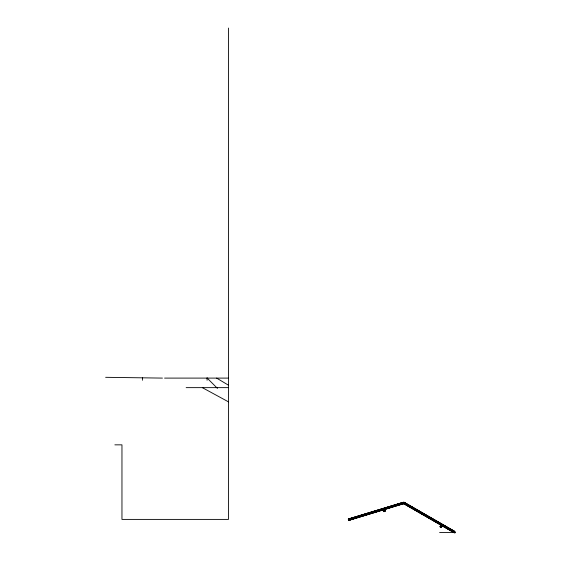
<?xml version="1.0" encoding="UTF-8"?>
<svg xmlns="http://www.w3.org/2000/svg" width="561" height="561" viewBox="0 0 561 561"><rect width="100%" height="100%" fill="white"/><g stroke="black" fill="none" stroke-linecap="round" stroke-linejoin="round"><path stroke-width="0.84" d="M403.969 503.042L403.71 502.733M403.604 502.817L403.913 503.105M348.844 520.124L348.598 519.269M349.328 519.234L349.454 518.827M349.096 519.858L348.963 520.264M349.573 518.974L349.826 519.823M404.046 503.904L404.754 502.677M404.25 504.023L405 502.733L454.221 531.092L453.47 532.382M405.933 503.953L406.192 503.505M440.883 525.124L439.929 526.779L441.163 527.487L442.11 525.832M452.243 531.674L452.503 531.225M453.134 530.657L453.176 531.085M453.288 532.165L453.246 531.737M453.905 531.099L453.519 531.281M453.681 532.501L454.389 531.267M348.325 519.072L403.576 502.256M348.353 519.163L402.693 502.621M348.402 519.332L402.742 502.789M348.444 519.472L402.798 502.958M348.584 519.942L402.952 503.462L348.619 520.033M348.683 520.25L403.001 503.638M348.711 520.342L403.05 503.799M383.451 510.117L384.811 509.704M383.864 511.478L385.225 511.064M404.551 503.89L405.007 503.126M405.891 503.638L405.442 504.402M452.545 531.54L452.993 530.769M453.884 531.281L453.428 532.052M164.569 378.1L228.467 378.1M186.154 387.637L228.467 387.637M114.865 444.845L121.961 444.845L121.961 519.402L228.467 519.402L228.467 28.05M439.6 532.571L453.8 532.571M105.636 377.315L162.438 378.1M403.941 502.242L455.006 531.625A0.708 0.708 0 0 1 455.266 532.592A0.708 0.708 0 0 1 454.298 532.852L403.429 503.554A0.708 0.708 0 0 1 403.275 502.439A0.708 0.708 0 0 1 404.39 502.565A0.708 0.708 0 0 1 403.99 503.617L348.739 520.433L348.304 519.009L402.644 502.467L403.078 503.89M202.325 387.637L228.467 401.844M404.86 502.972L454.08 531.323M404.832 503.028L454.052 531.379M404.74 503.182L453.975 531.512M404.705 503.238L453.926 531.597M404.509 503.582L453.73 531.94M404.46 503.666L453.681 532.017M404.383 503.799L453.604 532.151M404.299 503.946L453.519 532.298M440.764 525.334L441.991 526.043M440.055 526.569L441.283 527.277M216.623 378.1L228.467 385.204M207.17 378.1L217.465 388.394M402.896 502.46L403.31 503.82M401.304 502.944L401.431 503.343M401.599 503.904L401.718 504.304M384.741 509.472L385.295 511.295L383.934 511.709L383.38 509.886M349.685 518.659L349.812 519.086M349.973 519.619L350.099 520.019M207.079 377.826L207.079 380.267M142.557 377.826L142.557 380.267M384.124 510.573L384.551 510.608L384.124 510.573M440.813 526.274L441.227 526.358L440.813 526.253M454.438 532.207L454.866 532.27L454.438 532.207M383.976 511.204A0.708 0.708 0 0 0 385.049 510.594A0.708 0.708 0 0 0 383.983 509.977A0.708 0.708 0 0 0 383.976 511.204M440.658 526.919A0.708 0.708 0 0 0 441.731 526.316A0.708 0.708 0 0 0 440.673 525.685A0.708 0.708 0 0 0 440.658 526.919"/></g></svg>
